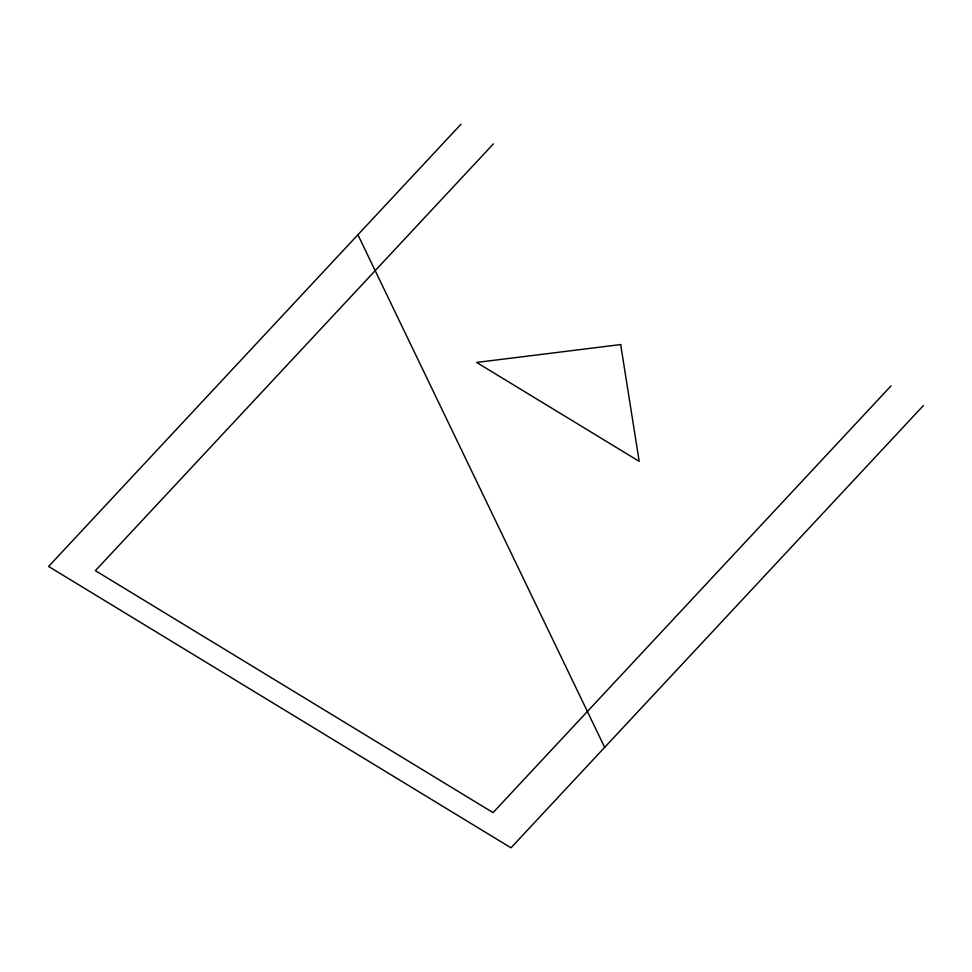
<?xml version="1.0" encoding="UTF-8"?>
<svg xmlns="http://www.w3.org/2000/svg" width="972" height="972" viewBox="0 0 972 972"><rect width="100%" height="100%" fill="white"/><g stroke="black" fill="none" stroke-linecap="round" stroke-linejoin="round"><path stroke-width="1.46" d="M461.007 124.197L48.6 566.457L510.993 847.803L923.4 405.543M493.375 143.892L95.402 570.661L493.059 812.628L891.032 385.86M357.903 234.762L604.657 747.359M620.683 344.562L476.62 362.435L639.187 461.348L620.683 344.562"/></g></svg>
